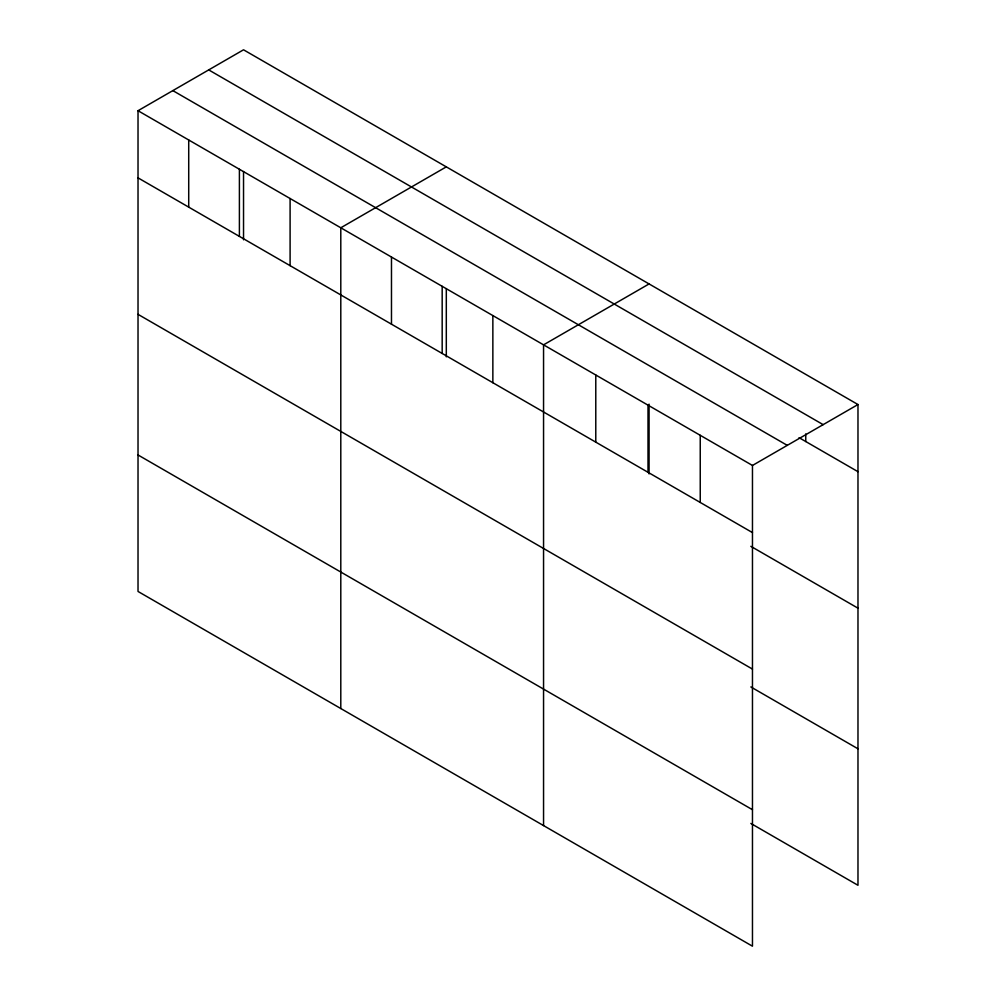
<?xml version="1.0" encoding="UTF-8"?>
<svg xmlns="http://www.w3.org/2000/svg" width="996" height="996" viewBox="0 0 996 996"><rect width="100%" height="100%" fill="white"/><g stroke="black" fill="none" stroke-linecap="round" stroke-linejoin="round"><path stroke-width="1.49" d="M138.021 110.718L752.466 465.456L752.466 946.2L138.021 591.462L138.021 110.718L243.534 49.8L857.979 404.538L857.979 885.282L750.847 823.431M446.308 166.867L340.794 227.785L340.794 708.517M649.068 283.935L543.555 344.853L543.555 825.584M752.466 465.456L857.979 404.538M208.724 69.907L823.157 424.645M799.053 437.667L857.979 471.681M172.843 90.611L787.276 445.361M138.021 177.861L752.466 532.599M750.847 546.318L857.979 608.17M138.021 314.35L752.466 669.088M750.847 686.941L857.979 748.793M138.021 454.973L752.466 809.711M805.752 433.907L805.752 441.527M700.238 435.302L700.238 502.445M649.068 404.152L649.068 473.909M648.01 405.148L648.01 472.303M595.782 375.006L595.782 442.149M492.858 315.583L492.858 382.725M446.308 288.603L446.308 356.842M442.174 286.313L442.174 353.456M391.478 257.043L391.478 324.198M290.097 198.515L290.097 265.658M243.534 171.536L243.534 239.787M239.401 169.245L239.401 236.388M188.717 139.988L188.717 207.131"/></g></svg>
